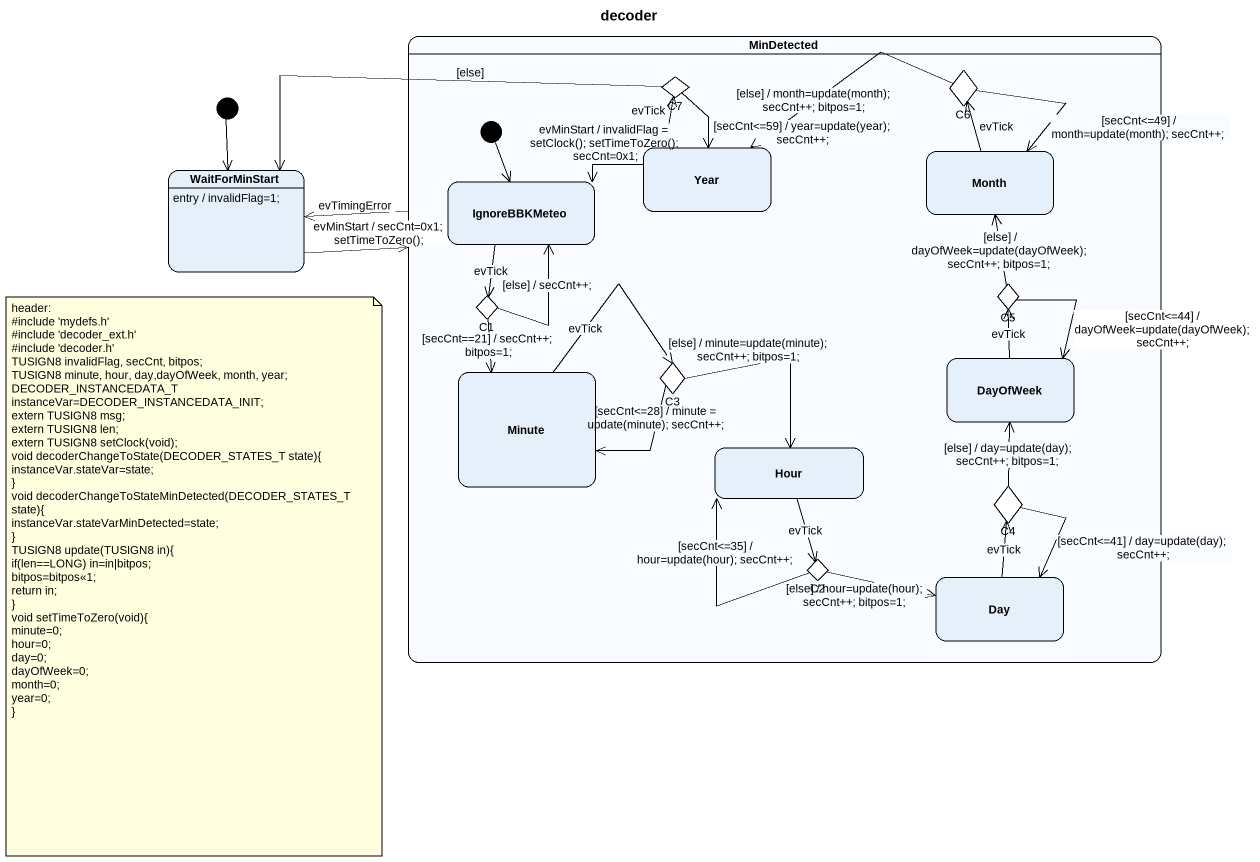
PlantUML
@startuml
title decoder
hide empty description
state MinDetected {
  state C7 <<choice>>
  state C6 <<choice>>
  state IgnoreBBKMeteo
  state Year
  state Month
  state C5 <<choice>>
  state C1 <<choice>>
  state Minute
  state C3 <<choice>>
  state DayOfWeek
  state Hour
  state C4 <<choice>>
  state C2 <<choice>>
  state Day
  [*] --> IgnoreBBKMeteo
}
state WaitForMinStart
WaitForMinStart : entry / invalidFlag=1;
[*] --> WaitForMinStart
MinDetected -left-> WaitForMinStart : evTimingError
C7 -left-> WaitForMinStart : [else]
C7 --> Year : [secCnt<=59] / year=update(year); secCnt++;
C6 -left-> Year : [else] / month=update(month); secCnt++; bitpos=1;
C6 --> Month : [secCnt<=49] / month=update(month); secCnt++;
WaitForMinStart -right-> MinDetected : evMinStart / secCnt=0x1; setTimeToZero();
IgnoreBBKMeteo --> C1 : evTick
Year -up-> C7 : evTick
Year -left-> IgnoreBBKMeteo : evMinStart / invalidFlag = setClock(); setTimeToZero(); secCnt=0x1;
Month -up-> C6 : evTick
C5 -up-> Month : [else] / dayOfWeek=update(dayOfWeek); secCnt++; bitpos=1;
C5 --> DayOfWeek : [secCnt<=44] / dayOfWeek=update(dayOfWeek); secCnt++;
C1 -up-> IgnoreBBKMeteo : [else] / secCnt++;
C1 --> Minute : [secCnt==21] / secCnt++; bitpos=1;
Minute -right-> C3 : evTick
C3 -left-> Minute : [secCnt<=28] / minute = update(minute); secCnt++;
C3 --> Hour : [else] / minute=update(minute); secCnt++; bitpos=1;
DayOfWeek -up-> C5 : evTick
Hour --> C2 : evTick
C4 -up-> DayOfWeek : [else] / day=update(day); secCnt++; bitpos=1;
C4 --> Day : [secCnt<=41] / day=update(day); secCnt++;
C2 -up-> Hour : [secCnt<=35] / hour=update(hour); secCnt++;
C2 -right-> Day : [else] / hour=update(hour); secCnt++; bitpos=1;
Day -up-> C4 : evTick
note as N1
  header:
  #include 'mydefs.h'
  #include 'decoder_ext.h'
  #include 'decoder.h'
  TUSIGN8 invalidFlag, secCnt, bitpos;
  TUSIGN8 minute, hour, day,dayOfWeek, month, year;
  DECODER_INSTANCEDATA_T instanceVar=DECODER_INSTANCEDATA_INIT;
  extern TUSIGN8 msg;
  extern TUSIGN8 len;
  extern TUSIGN8 setClock(void);
  void decoderChangeToState(DECODER_STATES_T state){
  instanceVar.stateVar=state;
  ~}
  void decoderChangeToStateMinDetected(DECODER_STATES_T state){
  instanceVar.stateVarMinDetected=state;
  ~}
  TUSIGN8 update(TUSIGN8 in){
  if(len==LONG) in=in|bitpos;
  bitpos=bitpos<<1;
  return in;
  ~}
  void setTimeToZero(void){
  minute=0;
  hour=0;
  day=0;
  dayOfWeek=0;
  month=0;
  year=0;
  ~}
end note
@enduml
